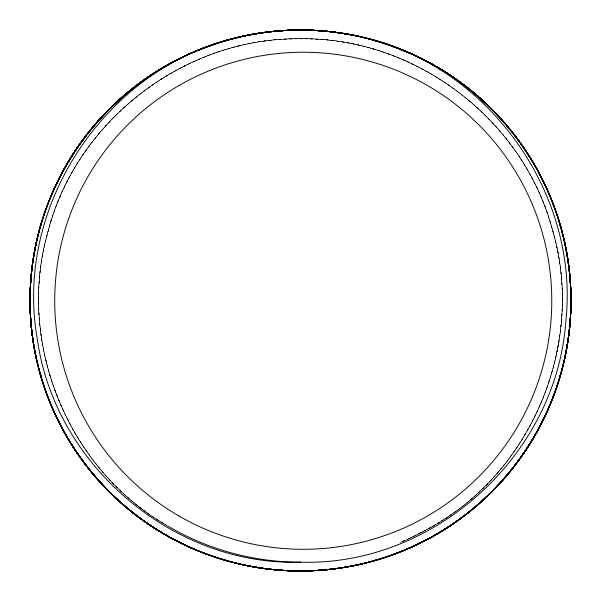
<?xml version="1.0" encoding="UTF-8"?>
<svg xmlns="http://www.w3.org/2000/svg" width="601" height="601" viewBox="0 0 601 601"><rect width="100%" height="100%" fill="white"/><g stroke="black" fill="none" stroke-linecap="round" stroke-linejoin="round"><path stroke-width="0.45" stroke-dasharray="3 2.25" d="M444.424 519.031C541.05 457.579 586.396 328.755 549.562 220.327C516.605 112.169 407.05 34.37 294.077 38.892C179.541 39.846 72.841 125.143 46.69 236.659C17.482 345.598 68.897 469.306 166.74 525.432M440.946 521.285L443.726 519.482M440.24 521.721L426.68 529.736M432.487 526.438C533.568 469.606 585.599 340.925 552.417 229.807C523.261 119.066 414.322 36.691 299.824 38.817C185.303 37.254 76.755 120.177 48.155 231.085C16.002 341.015 66.861 467.803 166.071 525.041M431.097 527.242C532.524 471.034 585.336 342.683 552.852 231.362C524.372 120.44 415.945 37.397 301.432 38.817C185.469 36.466 75.305 120.936 47.494 233.541C16.588 343.224 67.936 468.87 166.83 525.484C66.148 467.939 15.048 338.874 49.027 227.997C78.986 117.443 188.549 35.857 303.047 38.825C419.01 38.043 528.001 123.979 554.31 236.914C583.917 347.536 530.18 473.085 429.715 528.039M431.766 526.852L421.602 532.456M430.376 527.655L408.98 538.624M428.986 528.444L415.036 535.769M423.029 531.705L425.951 530.127M422.293 532.088L415.644 535.476M420.865 532.839L410.438 537.955M411.903 537.271L414.149 536.19M414.292 536.13L407.523 539.285M408.139 539.007L411.152 537.617M407.418 539.322L409.687 538.293M405.194 540.314L408.222 538.962M403.722 540.953L406.006 539.946M402.865 541.321L404.383 540.66M402.144 541.614L404.435 540.637M402.046 541.651L404.338 540.682M399.898 542.553L402.963 541.268"/><path stroke-width="0.9" d="M570.95 300.778L570.627 287.225A270.458 270.458 -5.3 0 0 551.305 199.299L551.2 199.051A270.458 270.458 -38.2 0 0 495.607 113.213L494.646 112.214M45.736 209.666A270.465 270.458 21.2 0 0 30.035 301.897L30.058 298.84M552.574 202.514L556.594 213.558A270.458 270.458 -14.1 0 1 570.95 300.5L570.657 313.083A270.465 270.458 2 0 1 491.738 491.738L488.981 494.45M50.559 403.804L45.864 391.619A270.465 270.458 -17.4 0 1 30.05 299.253L30.23 290.546A270.458 270.458 11.9 0 1 49.545 199.682L51.626 194.649M30.065 298.013L30.095 295.527M30.11 294.7L30.133 293.874A270.458 270.458 8.4 0 1 49.042 200.952L50.101 198.307M45.12 211.477L46.57 207.42M46.54 207.51L48.523 202.259A270.458 270.458 21.9 0 1 200.952 49.042L202.792 48.32M46.916 206.496L47.592 204.693M47.795 204.152L47.997 203.619M47.96 203.716L49.042 200.952A270.458 270.458 25.8 0 1 202.259 48.523L203.709 47.96M48.621 202.019L48.831 201.485A270.458 270.458 64.6 0 1 202.507 48.403M486.893 496.464L486.186 497.132A270.465 270.458 53.7 0 1 400.048 551.958L400.033 551.966A270.458 270.458 64.6 0 0 482.633 500.423L490.461 493A270.458 270.458 40.6 0 0 552.522 398.613L556.241 388.486A270.458 270.458 17.2 0 0 570.95 300.5A270.458 270.458 2.8 0 0 552.424 202.131A270.458 270.458 -25.8 0 1 570.95 300.5A270.465 270.458 4.2 0 1 552.026 399.89L551.958 400.048A270.465 270.458 22.7 0 1 497.14 486.179L492.91 490.559M551.816 400.416L550.786 402.978A270.458 270.458 41.9 0 1 494.841 488.583L494.458 488.981M50.461 197.436L53.256 190.9A270.458 270.458 38.4 0 1 109.262 109.262L111.628 106.925A270.458 270.458 62 0 1 197.008 50.634A270.458 270.458 43.7 0 0 111.628 106.925M100.848 118.066L108.188 110.344M493.782 489.672L492.422 491.047M48.516 398.726L49.042 400.048A270.458 270.458 -19.8 0 0 202.131 552.424L213.573 556.601A270.458 270.458 -72 0 0 302.295 570.942L313.076 570.657A270.458 270.458 87.7 0 0 491.738 491.738L492.519 490.949M485.48 103.207L490.852 108.383A270.458 270.458 -7.4 0 1 570.95 300.5A270.465 270.458 9.6 0 1 490.754 492.715L487.787 495.607M487.591 495.795L488.29 495.126M486.787 496.561L483.76 499.393M411.114 547.293L401.445 551.402A270.465 270.458 78.4 0 1 311.558 570.725L307.411 570.86M193.402 52.685L195.753 51.656M193.943 51.926A270.458 270.458 65.8 0 0 109.262 109.262A270.458 270.458 48.9 0 1 193.943 51.926L197.992 50.229M198.112 50.642L199.69 49.981M197.436 50.461L198.48 50.033M198.315 50.101L200.952 49.042A270.458 270.458 87.1 0 1 293.859 30.133L297.593 30.065M198.976 49.83L199.464 49.628M200.479 49.65L204.445 48.05M199.96 49.432L200.456 49.237M399.259 552.274L399.65 552.124M398.471 552.582L399.244 552.281A270.458 270.458 70 0 0 483.114 500.017M398.433 552.597L397.674 552.89M202.642 48.373L212.889 44.632M205.249 47.742L207.645 46.825M397.622 552.912L393.693 554.385M203.566 48.02L206.188 47.028M205.557 47.261L206.489 46.916M208.442 46.517L223.707 41.311M207.413 46.578L208.344 46.239M207.503 46.54L211.469 45.12A270.465 270.458 84.5 0 1 302.018 30.058L312.663 30.32A270.465 270.458 -73.8 0 1 401.573 49.643L412.113 54.158A270.458 270.458 -44.2 0 1 491.738 109.262L492.715 110.246M224.519 41.063L227.771 40.087M228.59 39.861L247.732 35.249M306.029 570.89L301.882 570.95A270.458 270.458 -71.6 0 1 210.433 555.512L202.514 552.574A270.458 270.458 -49.5 0 1 108.09 490.559L100.104 482.122A270.458 270.458 -29.2 0 1 49.042 400.048A270.465 270.458 -67.6 0 0 202.124 552.424M293.859 30.133A270.458 270.458 73 0 0 200.952 49.042A270.458 270.458 67 0 1 297.172 30.073L298.419 30.058M365.153 37.893C489.206 67.267 579.649 194.243 565.826 321.159C556.684 454.664 434.733 566.187 300.755 562.183C173.651 566.262 54.864 465.317 37.39 339.535C13.605 207.473 104.153 69.874 234.315 38.276A270.45 270.45 0 0 1 365.183 37.901L372.635 39.936M298.006 30.065L300.5 30.05A270.465 270.458 -82.5 0 1 361.915 37.112L366.753 38.306M299.253 30.05L299.666 30.05M300.087 30.05L300.5 30.05A270.458 270.458 -87.8 0 1 394.722 46.991L400.048 49.042A270.458 270.458 -60.3 0 1 482.122 100.104L497.883 115.617A270.458 270.458 -35.6 0 1 551.958 200.952A270.458 270.458 0.6 0 1 570.95 299.388L570.95 299.531M300.365 570.95L300.5 570.95A270.465 270.458 72 0 0 396.81 553.221A270.458 270.458 86.4 0 1 300.5 570.95L299.944 570.95M300.755 562.183C254.193 562.288 207.683 549.637 167.596 525.943M299.809 570.95L297.593 570.935M298.291 570.942L298.84 570.942M297.735 570.935L296.075 570.912A270.458 270.458 -68.9 0 1 200.952 551.958L200.328 551.71M296.624 570.92L292.755 570.837A270.458 270.458 -80.6 0 1 200.952 551.958L196.602 550.2M367.158 38.396L368.353 38.704M376.339 41.033L387.352 44.647M388.081 44.91L390.988 45.961M391.709 46.232L393.88 47.051M398.388 48.388L398.944 48.606M399.222 48.711L399.778 48.929M396.194 47.945L398.583 48.884M400.161 49.079L400.92 49.387A270.458 270.458 -53.2 0 1 486.99 104.627M199.292 551.297L199.059 551.207A270.465 270.458 -69.1 0 1 113.221 495.615L108.488 490.957A270.458 270.458 -23.6 0 1 51.498 406.043L50.867 404.556M399.372 49.214L401.746 50.191M197.924 550.741L192.929 548.638A270.458 270.458 -41.6 0 1 109.262 491.738A270.465 270.458 -32.9 0 1 54.158 412.121L50.266 403.091M402.542 50.522L404.901 51.536M489.079 106.64L489.973 107.511A270.458 270.458 -39.8 0 1 570.95 300.5A270.458 270.458 19.7 0 1 552.026 399.89M493.196 110.734L493.684 111.23M52.317 407.966L51.355 405.713M50.416 403.459L49.042 400.048A270.465 270.458 -42.8 0 0 100.104 482.122M551.305 199.299L547.113 189.488A270.458 270.458 -23.1 0 0 491.738 109.262A270.458 270.458 -62.9 0 0 412.113 54.158M551.68 200.238L551.771 200.471A270.458 270.458 -28.5 0 0 495.607 113.213M48.26 398.065L47.749 396.728M47.246 395.398L47.494 396.067M30.32 312.67L30.155 308.11M30.163 308.238L30.058 302.025A270.458 270.458 2.1 0 1 48.891 201.32M30.133 307.134L30.088 304.925M30.08 304.654L30.095 305.346M30.073 303.963L30.05 300.5A270.458 270.458 -4.6 0 1 46.232 208.352M30.058 302.573L30.065 303.265M248.619 35.046A270.465 270.458 78.4 0 1 492.377 109.885M550.786 402.978A270.465 270.458 21.2 0 1 494.841 488.583M53.707 189.833A270.465 270.458 21.2 0 1 110.058 108.435M490.807 492.662A270.465 270.458 50 0 1 400.048 551.958M301.882 570.95A270.465 270.458 -87.1 0 1 210.433 555.512M492.189 491.31A270.458 270.458 67 0 1 411.7 547.053M296.075 570.912A270.465 270.458 89.8 0 1 200.952 551.958A270.465 270.458 88.7 0 0 299.396 570.95M49.65 401.573A270.465 270.458 -12.9 0 1 30.223 310.199M211.469 45.12A270.458 270.458 70 0 1 302.018 30.058M312.663 30.32A270.458 270.458 -86.7 0 1 401.573 49.65M551.958 200.952A270.458 270.458 -25.4 0 1 570.95 299.388M491.738 491.738A270.465 270.458 56.3 0 1 313.076 570.657M302.295 570.942A270.465 270.458 -84.7 0 1 213.573 556.601M202.514 552.574A270.465 270.458 -65.8 0 1 108.09 490.559M30.05 300.5A270.465 270.458 -24.4 0 0 46.998 394.729A270.458 270.458 6.1 0 1 30.05 300.5A270.458 270.458 18.8 0 1 47.389 205.226M30.133 293.874A270.458 270.458 6.8 0 1 49.042 200.952M48.576 398.921A270.465 270.458 2 0 1 30.065 304.82M399.898 552.018A270.465 270.458 69.2 0 1 300.5 570.95M368.458 38.704A270.465 270.458 -69.1 0 1 400.153 49.057M206.849 46.78A270.458 270.458 65.8 0 1 232.775 38.667M212.994 44.587A270.458 270.458 -41.6 0 1 491.821 109.314M570.95 300.5A270.458 270.458 41.1 0 1 490.762 492.715M48.711 201.726A270.458 270.458 41.1 0 1 100.262 118.682M401.445 551.402A270.458 270.458 86.2 0 1 299.148 570.95M48.771 399.425A270.458 270.458 -7.4 0 1 30.155 308.666M200.952 49.042A270.458 270.458 -83.1 0 1 297.172 30.073M45.864 391.619A270.458 270.458 -1.9 0 1 30.05 299.253M551.733 400.679A270.458 270.458 45.8 0 1 496.704 486.675M551.958 400.048A270.465 270.458 5.6 0 0 570.942 302.709A270.458 270.458 15.6 0 1 551.958 400.048M397.832 48.17A270.458 270.458 -79.2 0 0 300.5 30.05A270.458 270.458 -70 0 1 397.832 48.17M484.571 102.358A270.458 270.458 -70.6 0 0 400.048 49.042A270.465 270.458 -48.4 0 1 484.571 102.358M110.839 493.293A270.465 270.458 -64.5 0 0 195.986 549.938A270.458 270.458 -48.3 0 1 110.839 493.301M52.805 409.086A270.465 270.458 -44.8 0 0 109.262 491.738A270.458 270.458 -21.9 0 1 52.805 409.093M109.254 109.269A270.458 270.458 17.6 0 0 51.926 193.935A270.458 270.458 45.8 0 1 109.254 109.269M178.985 515.996A248.521 248.521 0 0 0 551.771 300.763A248.521 248.521 0 0 0 178.985 85.537A248.521 248.521 0 0 0 178.985 515.996"/></g></svg>
